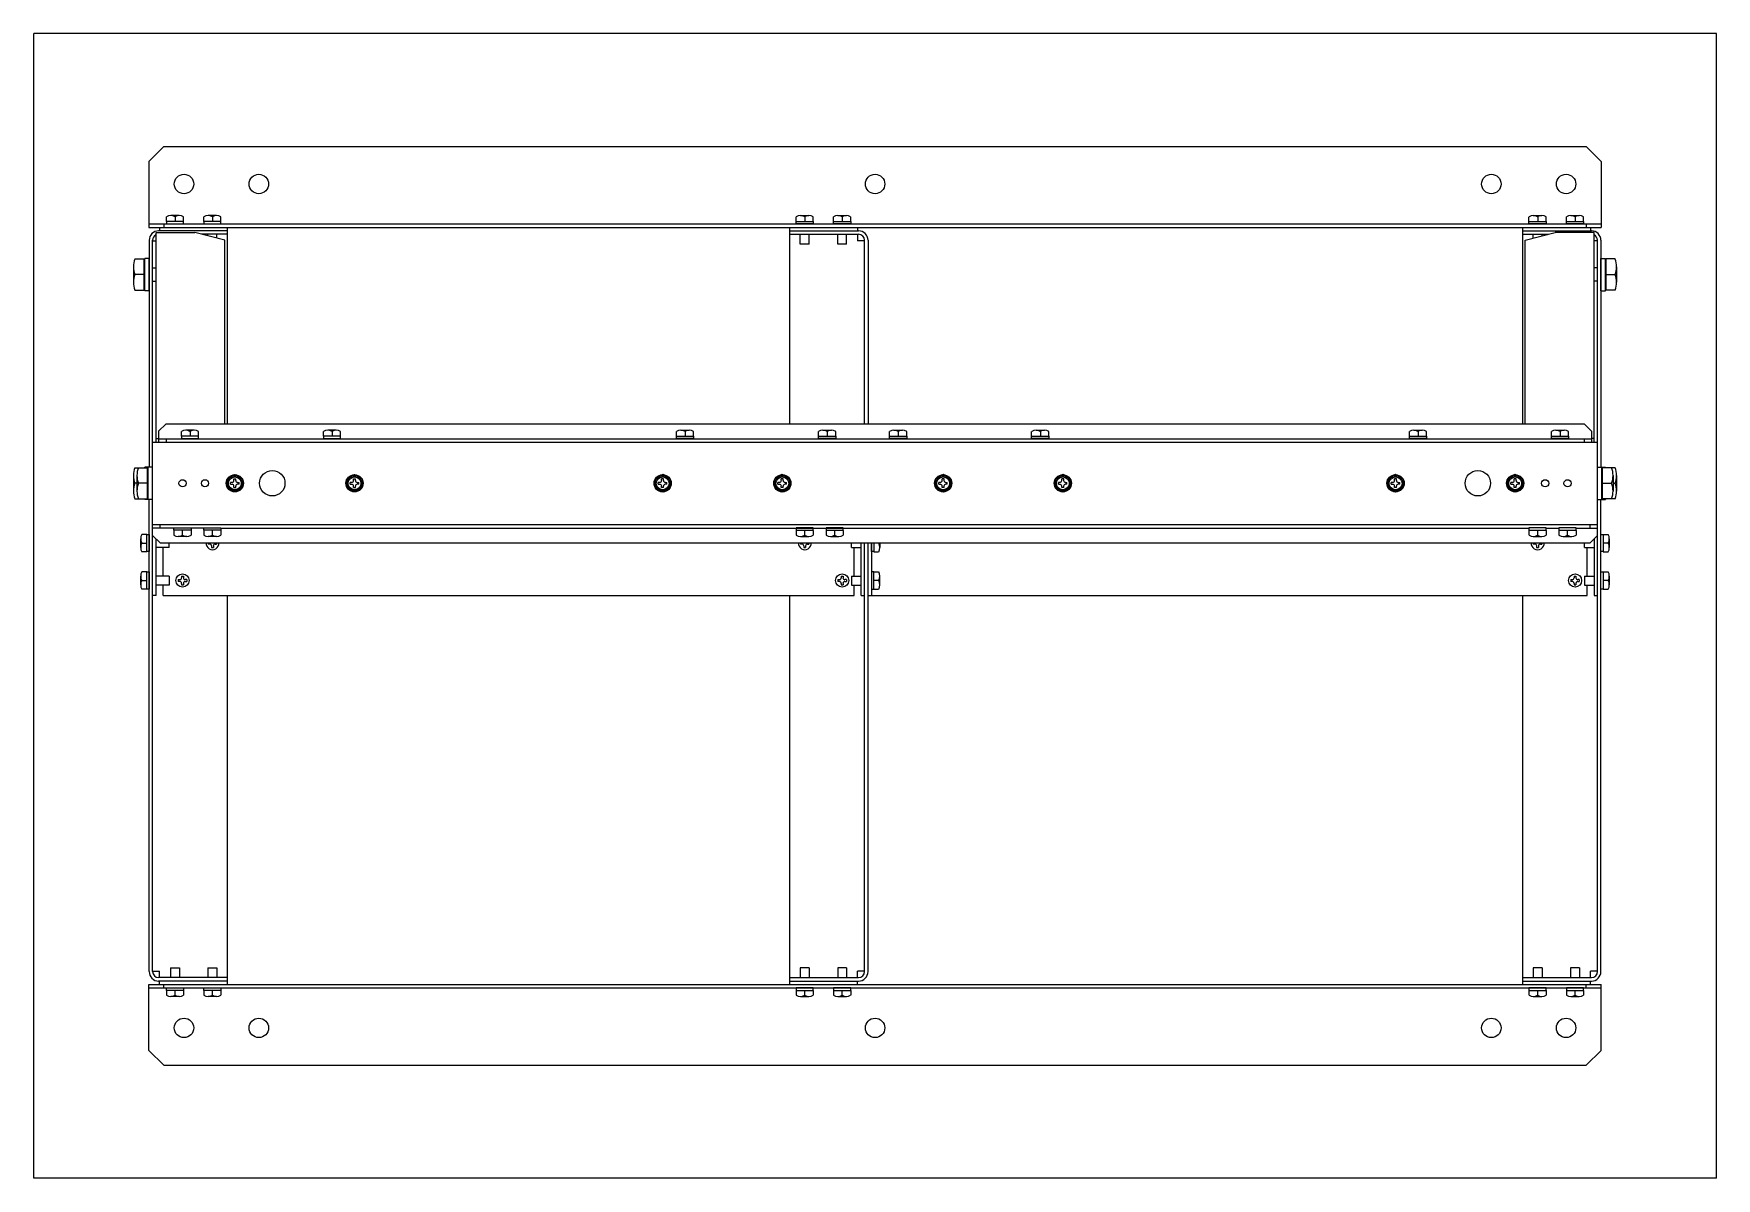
# Model space of a CAD drawing. Header units: millimetres. Extents: x 5204 to 163252, y 3613 to 115772.
# Drawn here: x 38596 to 39721, y 32402 to 33167 of the extents above; entities that cross this region are included whole.
import ezdxf

# ---------------------------------------------------------------- set-up
doc = ezdxf.new("R2010")
doc.units = ezdxf.units.MM
doc.header["$LTSCALE"] = 0.2
doc.layers.add('0-1', color=7, linetype='Continuous')

msp = doc.modelspace()

# ---------------------------------------------------------------- linework, layer by layer
at = {"layer": '0-1', "color": 7, "linetype": 'Continuous'}
for p, q in [((39721.1, 33167.4), (38596.1, 33167.4)), ((38596.1, 32402.4), (38596.1, 33167.4)), ((39721.1, 32402.4), (39721.1, 33167.4)), ((38673.1, 33081.9), (38683.1, 33091.9)), ((38683.1, 33091.9), (39634.1, 33091.9)), ((39644.1, 33081.9), (39634.1, 33091.9)), ((38673.1, 33081.9), (38673.1, 33037.9)), ((39644.1, 33081.9), (39644.1, 33037.9)), ((38684.8, 33041.8), (38684.8, 33045)), ((38696.3, 33041.8), (38684.8, 33041.8)), ((38684.8, 33041.8), (38684.8, 33040.2)), ((38693.4, 33045.8), (38687.7, 33045.8)), ((38690.6, 33045), (38690.6, 33041.8)), ((38696.3, 33041.8), (38696.3, 33045)), ((38696.3, 33040.2), (38696.3, 33041.8)), ((38709.8, 33041.8), (38709.8, 33045)), ((38721.3, 33041.8), (38709.8, 33041.8)), ((38709.8, 33041.8), (38709.8, 33040.2)), ((38718.4, 33045.8), (38712.7, 33045.8)), ((38715.6, 33045), (38715.6, 33041.8)), ((38721.3, 33041.8), (38721.3, 33045)), ((38721.3, 33040.2), (38721.3, 33041.8)), ((39105.8, 33041.8), (39105.8, 33045)), ((39105.8, 33041.8), (39117.3, 33041.8)), ((39105.8, 33040.2), (39105.8, 33041.8)), ((39108.7, 33045.8), (39114.4, 33045.8)), ((39111.6, 33045), (39111.6, 33041.8)), ((39117.3, 33041.8), (39117.3, 33045)), ((39117.3, 33041.8), (39117.3, 33040.2)), ((39130.8, 33041.8), (39130.8, 33045)), ((39130.8, 33041.8), (39142.3, 33041.8)), ((39130.8, 33040.2), (39130.8, 33041.8)), ((39133.7, 33045.8), (39139.4, 33045.8)), ((39136.6, 33045), (39136.6, 33041.8)), ((39142.3, 33041.8), (39142.3, 33045)), ((39142.3, 33041.8), (39142.3, 33040.2)), ((39595.8, 33041.8), (39595.8, 33045)), ((39595.8, 33041.8), (39607.3, 33041.8)), ((39595.8, 33040.2), (39595.8, 33041.8)), ((39598.7, 33045.8), (39604.4, 33045.8)), ((39601.6, 33045), (39601.6, 33041.8)), ((39607.3, 33041.8), (39607.3, 33045)), ((39607.3, 33041.8), (39607.3, 33040.2)), ((39620.8, 33041.8), (39620.8, 33045)), ((39620.8, 33041.8), (39632.3, 33041.8)), ((39620.8, 33040.2), (39620.8, 33041.8)), ((39623.7, 33045.8), (39629.4, 33045.8)), ((39626.6, 33045), (39626.6, 33041.8)), ((39632.3, 33041.8), (39632.3, 33045)), ((39632.3, 33041.8), (39632.3, 33040.2)), ((38673.1, 33040.2), (39644.1, 33040.2)), ((38673.1, 33037.9), (39644.1, 33037.9)), ((38677.9, 33034.5), (38703.9, 33034.5)), ((38677.9, 32894.4), (38677.9, 33034.5)), ((38725.6, 33035.6), (38679.6, 33035.6)), ((38680.3, 33037.9), (38680.3, 33035.6)), ((38683.1, 33040.2), (38683.1, 33037.9)), ((38684.8, 33040.2), (38696.3, 33040.2)), ((38723.9, 33029.3), (38703.9, 33034.5)), ((38725.6, 33033.3), (38708.4, 33033.3)), ((38709.8, 33040.2), (38721.3, 33040.2)), ((38712.6, 33032.2), (38712.6, 33033.3)), ((38718.6, 33030.6), (38718.6, 33033.3)), ((38725.6, 32906.7), (38725.6, 33037.9)), ((38725.6, 32946.9), (38725.6, 33037.9)), ((39101.6, 32906.7), (39101.6, 33037.9)), ((39101.6, 33035.6), (39147.6, 33035.6)), ((39101.6, 33033.3), (39147.6, 33033.3)), ((39117.3, 33040.2), (39105.8, 33040.2)), ((39108.6, 33026.8), (39108.6, 33033.3)), ((39114.6, 33026.8), (39114.6, 33033.3)), ((39142.3, 33040.2), (39130.8, 33040.2)), ((39133.6, 33026.8), (39133.6, 33033.3)), ((39139.6, 33026.8), (39139.6, 33033.3)), ((39146.9, 33037.9), (39146.9, 33035.6)), ((39146.9, 33033.3), (39146.9, 33028.9)), ((39591.6, 32906.7), (39591.6, 33037.9)), ((39591.6, 32946.9), (39591.6, 33037.9)), ((39591.6, 33035.6), (39637.6, 33035.6)), ((39591.6, 33033.3), (39608.7, 33033.3)), ((39593.3, 33029.3), (39613.3, 33034.5)), ((39607.3, 33040.2), (39595.8, 33040.2)), ((39598.6, 33030.6), (39598.6, 33033.3)), ((39604.6, 33032.2), (39604.6, 33033.3)), ((39639.3, 33034.5), (39613.3, 33034.5)), ((39632.3, 33040.2), (39620.8, 33040.2)), ((39634.1, 33040.2), (39634.1, 33037.9)), ((39636.9, 33037.9), (39636.9, 33035.6)), ((39639.3, 32894.4), (39639.3, 33034.5)), ((38673.3, 33029.3), (38673.3, 32877.6)), ((38675.6, 32839.3), (38675.6, 33029.3)), ((38675.6, 33028.9), (38677.9, 33028.9)), ((38675.6, 32986.4), (38675.6, 33026.4)), ((38723.9, 32906.7), (38723.9, 33029.3)), ((39114.6, 33026.8), (39108.6, 33026.8)), ((39139.6, 33026.8), (39133.6, 33026.8)), ((39151.6, 33028.9), (39146.9, 33028.9)), ((39151.6, 32906.7), (39151.6, 33029.3)), ((39153.9, 33029.3), (39153.9, 32906.7)), ((39593.3, 32906.7), (39593.3, 33029.3)), ((39641.6, 33028.9), (39639.3, 33028.9)), ((39641.6, 32839.3), (39641.6, 33029.3)), ((39643.9, 33029.3), (39643.9, 32877.6)), ((38662.8, 33011.6), (38662.8, 33001.2)), ((38663.7, 33016.8), (38669.9, 33016.8)), ((38669.9, 32996), (38669.9, 33016.8)), ((38669.9, 33014.7), (38670.3, 33014.7)), ((38673.3, 33017.1), (38670.3, 33017.1)), ((38670.3, 32995.6), (38670.3, 33017.1)), ((38670.3, 32998.1), (38670.3, 33014.7)), ((38673.3, 32995.6), (38673.3, 33017.1)), ((38673.3, 33000.4), (38673.3, 33012.4)), ((38675.6, 33010.9), (38677.9, 33010.9)), ((39641.6, 33010.9), (39639.3, 33010.9)), ((39643.9, 32995.6), (39643.9, 33017.1)), ((39643.9, 33017.1), (39646.9, 33017.1)), ((39643.9, 33000.4), (39643.9, 33012.4)), ((39646.9, 32995.6), (39646.9, 33017.1)), ((39647.3, 33014.7), (39646.9, 33014.7)), ((39646.9, 32998.1), (39646.9, 33014.7)), ((39647.3, 32996), (39647.3, 33016.8)), ((39653.4, 33016.8), (39647.3, 33016.8)), ((39654.4, 33011.6), (39654.4, 33001.2)), ((38669.9, 33006.4), (38663.7, 33006.4)), ((38669.9, 32998.1), (38670.3, 32998.1)), ((38675.6, 33001.9), (38677.9, 33001.9)), ((39641.6, 33001.9), (39639.3, 33001.9)), ((39647.3, 32998.1), (39646.9, 32998.1)), ((39647.3, 33006.4), (39653.4, 33006.4)), ((38663.7, 32996), (38669.9, 32996)), ((38673.3, 32995.6), (38670.3, 32995.6)), ((39643.9, 32995.6), (39646.9, 32995.6)), ((39653.4, 32996), (39647.3, 32996)), ((38684.6, 32906.7), (38679.6, 32901.7)), ((38684.6, 32906.7), (39632.6, 32906.7)), ((39632.6, 32906.7), (39637.6, 32901.7)), ((38677.9, 32896.8), (38679.6, 32896.8)), ((38679.6, 32901.7), (38679.6, 32894.4)), ((38679.6, 32896.7), (39637.6, 32896.7)), ((38684.6, 32896.7), (38684.6, 32894.4)), ((38694.8, 32898.3), (38694.8, 32901.6)), ((38706.3, 32898.4), (38694.8, 32898.4)), ((38694.8, 32898.4), (38694.8, 32896.8)), ((38694.8, 32896.8), (38706.3, 32896.8)), ((38703.4, 32902.3), (38697.7, 32902.3)), ((38700.6, 32901.6), (38700.6, 32898.3)), ((38706.3, 32898.3), (38706.3, 32901.6)), ((38706.3, 32896.8), (38706.3, 32898.4)), ((38789.8, 32898.3), (38789.8, 32901.6)), ((38801.3, 32898.4), (38789.8, 32898.4)), ((38789.8, 32898.4), (38789.8, 32896.8)), ((38789.8, 32896.8), (38801.3, 32896.8)), ((38798.4, 32902.3), (38792.7, 32902.3)), ((38795.6, 32901.6), (38795.6, 32898.3)), ((38801.3, 32898.3), (38801.3, 32901.6)), ((38801.3, 32896.8), (38801.3, 32898.4)), ((39025.8, 32898.3), (39025.8, 32901.6)), ((39025.8, 32898.4), (39037.3, 32898.4)), ((39025.8, 32896.8), (39025.8, 32898.4)), ((39037.3, 32896.8), (39025.8, 32896.8)), ((39028.7, 32902.3), (39034.4, 32902.3)), ((39031.6, 32901.6), (39031.6, 32898.3)), ((39037.3, 32898.3), (39037.3, 32901.6)), ((39037.3, 32898.4), (39037.3, 32896.8)), ((39120.8, 32898.3), (39120.8, 32901.6)), ((39120.8, 32898.4), (39132.3, 32898.4)), ((39120.8, 32896.8), (39120.8, 32898.4)), ((39132.3, 32896.8), (39120.8, 32896.8)), ((39123.7, 32902.3), (39129.4, 32902.3)), ((39126.6, 32901.6), (39126.6, 32898.3)), ((39132.3, 32898.3), (39132.3, 32901.6)), ((39132.3, 32898.4), (39132.3, 32896.8)), ((39168.3, 32898.3), (39168.3, 32901.6)), ((39168.3, 32898.4), (39179.8, 32898.4)), ((39168.3, 32896.8), (39168.3, 32898.4)), ((39179.8, 32896.8), (39168.3, 32896.8)), ((39171.2, 32902.3), (39176.9, 32902.3)), ((39174.1, 32901.6), (39174.1, 32898.3)), ((39179.8, 32898.3), (39179.8, 32901.6)), ((39179.8, 32898.4), (39179.8, 32896.8)), ((39263.3, 32898.3), (39263.3, 32901.6)), ((39263.3, 32898.4), (39274.8, 32898.4)), ((39263.3, 32896.8), (39263.3, 32898.4)), ((39274.8, 32896.8), (39263.3, 32896.8)), ((39266.2, 32902.3), (39271.9, 32902.3)), ((39269.1, 32901.6), (39269.1, 32898.3)), ((39274.8, 32898.3), (39274.8, 32901.6)), ((39274.8, 32898.4), (39274.8, 32896.8)), ((39515.8, 32898.3), (39515.8, 32901.6)), ((39515.8, 32898.4), (39527.3, 32898.4)), ((39515.8, 32896.8), (39515.8, 32898.4)), ((39527.3, 32896.8), (39515.8, 32896.8)), ((39518.7, 32902.3), (39524.4, 32902.3)), ((39521.6, 32901.6), (39521.6, 32898.3)), ((39527.3, 32898.3), (39527.3, 32901.6)), ((39527.3, 32898.4), (39527.3, 32896.8)), ((39610.8, 32898.3), (39610.8, 32901.6)), ((39610.8, 32898.4), (39622.3, 32898.4)), ((39610.8, 32896.8), (39610.8, 32898.4)), ((39622.3, 32896.8), (39610.8, 32896.8)), ((39613.7, 32902.3), (39619.4, 32902.3)), ((39616.6, 32901.6), (39616.6, 32898.3)), ((39622.3, 32898.3), (39622.3, 32901.6)), ((39622.3, 32898.4), (39622.3, 32896.8)), ((39632.6, 32896.7), (39632.6, 32894.4)), ((39637.6, 32901.7), (39637.6, 32894.4)), ((39639.3, 32896.8), (39637.6, 32896.8)), ((38675.6, 32894.4), (39641.6, 32894.4)), ((38663.7, 32877.3), (38672.2, 32877.3)), ((38670.3, 32877.3), (38670.3, 32877.6)), ((38673.3, 32877.6), (38670.3, 32877.6)), ((38672.2, 32856.5), (38672.2, 32877.3)), ((38672.2, 32875.2), (38672.6, 32875.2)), ((38672.6, 32856.1), (38672.6, 32877.6)), ((38675.6, 32877.6), (38672.6, 32877.6)), ((38675.6, 32856.1), (38675.6, 32877.6)), ((38675.6, 32860.9), (38675.6, 32872.9)), ((38725.6, 32869.8), (38730.6, 32872.7)), ((38730.6, 32872.7), (38735.6, 32869.8)), ((38805.6, 32869.8), (38810.6, 32872.7)), ((38810.6, 32872.7), (38815.6, 32869.8)), ((39016.6, 32872.7), (39011.6, 32869.8)), ((39021.6, 32869.8), (39016.6, 32872.7)), ((39096.6, 32872.7), (39091.6, 32869.8)), ((39101.6, 32869.8), (39096.6, 32872.7)), ((39204.1, 32872.7), (39199.1, 32869.8)), ((39209.1, 32869.8), (39204.1, 32872.7)), ((39284.1, 32872.7), (39279.1, 32869.8)), ((39289.1, 32869.8), (39284.1, 32872.7)), ((39506.6, 32872.7), (39501.6, 32869.8)), ((39511.6, 32869.8), (39506.6, 32872.7)), ((39586.6, 32872.7), (39581.6, 32869.8)), ((39591.6, 32869.8), (39586.6, 32872.7)), ((39641.6, 32856.1), (39641.6, 32877.6)), ((39641.6, 32877.6), (39644.6, 32877.6)), ((39641.6, 32860.9), (39641.6, 32872.9)), ((39643.9, 32877.6), (39646.9, 32877.6)), ((39644.6, 32856.1), (39644.6, 32877.6)), ((39645, 32875.2), (39644.6, 32875.2)), ((39645, 32856.5), (39645, 32877.3)), ((39653.4, 32877.3), (39645, 32877.3)), ((39646.9, 32877.3), (39646.9, 32877.6)), ((38662.8, 32872.1), (38662.8, 32861.7)), ((38665.1, 32866.9), (38663.7, 32866.9)), ((38665.1, 32872.1), (38665.1, 32861.7)), ((38672.2, 32866.9), (38666, 32866.9)), ((38725.6, 32864), (38725.6, 32869.8)), ((38730.6, 32861.2), (38725.6, 32864)), ((38727.7, 32866.3), (38727.7, 32867.5)), ((38728.7, 32867.5), (38727.7, 32867.5)), ((38727.7, 32866.3), (38728.7, 32866.3)), ((38729.9, 32868.8), (38729.9, 32869.8)), ((38729.9, 32869.8), (38731.2, 32869.8)), ((38729.9, 32864), (38729.9, 32865)), ((38729.9, 32864), (38731.2, 32864)), ((38735.6, 32864), (38730.6, 32861.2)), ((38731.2, 32868.8), (38731.2, 32869.8)), ((38731.2, 32864), (38731.2, 32865)), ((38732.4, 32867.5), (38733.4, 32867.5)), ((38733.4, 32866.3), (38732.4, 32866.3)), ((38733.4, 32866.3), (38733.4, 32867.5)), ((38735.6, 32869.8), (38735.6, 32864)), ((38805.6, 32864), (38805.6, 32869.8)), ((38810.6, 32861.2), (38805.6, 32864)), ((38807.7, 32866.3), (38807.7, 32867.5)), ((38808.7, 32867.5), (38807.7, 32867.5)), ((38807.7, 32866.3), (38808.7, 32866.3)), ((38809.9, 32868.8), (38809.9, 32869.8)), ((38809.9, 32869.8), (38811.2, 32869.8)), ((38809.9, 32864), (38809.9, 32865)), ((38809.9, 32864), (38811.2, 32864)), ((38815.6, 32864), (38810.6, 32861.2)), ((38811.2, 32868.8), (38811.2, 32869.8)), ((38811.2, 32864), (38811.2, 32865)), ((38812.4, 32867.5), (38813.4, 32867.5)), ((38813.4, 32866.3), (38812.4, 32866.3)), ((38813.4, 32866.3), (38813.4, 32867.5)), ((38815.6, 32869.8), (38815.6, 32864)), ((39011.6, 32869.8), (39011.6, 32864)), ((39011.6, 32864), (39016.6, 32861.2)), ((39013.7, 32866.3), (39013.7, 32867.5)), ((39014.7, 32867.5), (39013.7, 32867.5)), ((39013.7, 32866.3), (39014.7, 32866.3)), ((39017.2, 32869.8), (39015.9, 32869.8)), ((39015.9, 32868.8), (39015.9, 32869.8)), ((39015.9, 32864), (39015.9, 32865)), ((39017.2, 32864), (39015.9, 32864)), ((39016.6, 32861.2), (39021.6, 32864)), ((39017.2, 32868.8), (39017.2, 32869.8)), ((39017.2, 32864), (39017.2, 32865)), ((39018.4, 32867.5), (39019.4, 32867.5)), ((39019.4, 32866.3), (39018.4, 32866.3)), ((39019.4, 32866.3), (39019.4, 32867.5)), ((39021.6, 32864), (39021.6, 32869.8)), ((39091.6, 32869.8), (39091.6, 32864)), ((39091.6, 32864), (39096.6, 32861.2)), ((39093.7, 32866.3), (39093.7, 32867.5)), ((39094.7, 32867.5), (39093.7, 32867.5)), ((39093.7, 32866.3), (39094.7, 32866.3)), ((39097.2, 32869.8), (39095.9, 32869.8)), ((39095.9, 32868.8), (39095.9, 32869.8)), ((39095.9, 32864), (39095.9, 32865)), ((39097.2, 32864), (39095.9, 32864)), ((39096.6, 32861.2), (39101.6, 32864)), ((39097.2, 32868.8), (39097.2, 32869.8)), ((39097.2, 32864), (39097.2, 32865)), ((39098.4, 32867.5), (39099.4, 32867.5)), ((39099.4, 32866.3), (39098.4, 32866.3)), ((39099.4, 32866.3), (39099.4, 32867.5)), ((39101.6, 32864), (39101.6, 32869.8)), ((39199.1, 32869.8), (39199.1, 32864)), ((39199.1, 32864), (39204.1, 32861.2)), ((39201.2, 32866.3), (39201.2, 32867.5)), ((39202.2, 32867.5), (39201.2, 32867.5)), ((39201.2, 32866.3), (39202.2, 32866.3)), ((39204.7, 32869.8), (39203.4, 32869.8)), ((39203.4, 32868.8), (39203.4, 32869.8)), ((39203.4, 32864), (39203.4, 32865)), ((39204.7, 32864), (39203.4, 32864)), ((39204.1, 32861.2), (39209.1, 32864)), ((39204.7, 32868.8), (39204.7, 32869.8)), ((39204.7, 32864), (39204.7, 32865)), ((39205.9, 32867.5), (39206.9, 32867.5)), ((39206.9, 32866.3), (39205.9, 32866.3)), ((39206.9, 32866.3), (39206.9, 32867.5)), ((39209.1, 32864), (39209.1, 32869.8)), ((39279.1, 32869.8), (39279.1, 32864)), ((39279.1, 32864), (39284.1, 32861.2)), ((39282.2, 32867.5), (39281.2, 32867.5)), ((39281.2, 32866.3), (39281.2, 32867.5)), ((39281.2, 32866.3), (39282.2, 32866.3)), ((39283.4, 32868.8), (39283.4, 32869.8)), ((39284.7, 32869.8), (39283.4, 32869.8)), ((39283.4, 32864), (39283.4, 32865)), ((39284.7, 32864), (39283.4, 32864)), ((39284.1, 32861.2), (39289.1, 32864)), ((39284.7, 32868.8), (39284.7, 32869.8)), ((39284.7, 32864), (39284.7, 32865)), ((39285.9, 32867.5), (39286.9, 32867.5)), ((39286.9, 32866.3), (39285.9, 32866.3)), ((39286.9, 32866.3), (39286.9, 32867.5)), ((39289.1, 32864), (39289.1, 32869.8)), ((39501.6, 32869.8), (39501.6, 32864)), ((39501.6, 32864), (39506.6, 32861.2)), ((39503.7, 32866.3), (39503.7, 32867.5)), ((39504.7, 32867.5), (39503.7, 32867.5)), ((39503.7, 32866.3), (39504.7, 32866.3)), ((39507.2, 32869.8), (39505.9, 32869.8)), ((39505.9, 32868.8), (39505.9, 32869.8)), ((39505.9, 32864), (39505.9, 32865)), ((39507.2, 32864), (39505.9, 32864)), ((39506.6, 32861.2), (39511.6, 32864)), ((39507.2, 32868.8), (39507.2, 32869.8)), ((39507.2, 32864), (39507.2, 32865)), ((39508.4, 32867.5), (39509.4, 32867.5)), ((39509.4, 32866.3), (39508.4, 32866.3)), ((39509.4, 32866.3), (39509.4, 32867.5)), ((39511.6, 32864), (39511.6, 32869.8)), ((39581.6, 32869.8), (39581.6, 32864)), ((39581.6, 32864), (39586.6, 32861.2)), ((39583.7, 32866.3), (39583.7, 32867.5)), ((39584.7, 32867.5), (39583.7, 32867.5)), ((39583.7, 32866.3), (39584.7, 32866.3)), ((39587.2, 32869.8), (39585.9, 32869.8)), ((39585.9, 32868.8), (39585.9, 32869.8)), ((39585.9, 32864), (39585.9, 32865)), ((39587.2, 32864), (39585.9, 32864)), ((39586.6, 32861.2), (39591.6, 32864)), ((39587.2, 32868.8), (39587.2, 32869.8)), ((39587.2, 32864), (39587.2, 32865)), ((39588.4, 32867.5), (39589.4, 32867.5)), ((39589.4, 32866.3), (39588.4, 32866.3)), ((39589.4, 32866.3), (39589.4, 32867.5)), ((39591.6, 32864), (39591.6, 32869.8)), ((39645, 32866.9), (39651.1, 32866.9)), ((39652.1, 32872.1), (39652.1, 32861.7)), ((39652.1, 32866.9), (39653.4, 32866.9)), ((39654.4, 32872.1), (39654.4, 32861.7)), ((38663.7, 32856.5), (38672.2, 32856.5)), ((38670.3, 32856.5), (38670.3, 32856.1)), ((38673.3, 32856.1), (38670.3, 32856.1)), ((38672.2, 32858.6), (38672.6, 32858.6)), ((38675.6, 32856.1), (38672.6, 32856.1)), ((38673.3, 32540.5), (38673.3, 32856.1)), ((38675.6, 32540.5), (38675.6, 32856.5)), ((39641.6, 32540.5), (39641.6, 32856.5)), ((39641.6, 32856.1), (39644.6, 32856.1)), ((39643.9, 32856.1), (39646.9, 32856.1)), ((39643.9, 32540.5), (39643.9, 32856.1)), ((39645, 32858.6), (39644.6, 32858.6)), ((39653.4, 32856.5), (39645, 32856.5)), ((39646.9, 32856.5), (39646.9, 32856.1)), ((38675.6, 32839.8), (38675.6, 32843.8)), ((38675.6, 32839.3), (39641.6, 32839.3)), ((38679.6, 32839.3), (39637.6, 32839.3)), ((38680.6, 32837), (38680.6, 32839.3)), ((39636.6, 32837), (39636.6, 32839.3)), ((39641.6, 32839.8), (39641.6, 32843.8)), ((38667.7, 32824), (38667.7, 32829.8)), ((38671.7, 32832.6), (38668.4, 32832.6)), ((38671.7, 32821.2), (38671.7, 32832.7)), ((38671.7, 32832.7), (38673.3, 32832.7)), ((38673.3, 32832.7), (38673.3, 32821.2)), ((38689.8, 32837), (38675.6, 32837)), ((38680.6, 32827), (38675.6, 32832)), ((38677.9, 32791.9), (38677.9, 32829.7)), ((38689.8, 32837.1), (38701.3, 32837.1)), ((38689.8, 32835.5), (38689.8, 32837.1)), ((38701.3, 32835.5), (38689.8, 32835.5)), ((38689.8, 32835.4), (38689.8, 32832.2)), ((38698.4, 32831.4), (38692.7, 32831.4)), ((38695.6, 32832.2), (38695.6, 32835.4)), ((38701.3, 32837.1), (38701.3, 32835.5)), ((38709.8, 32837), (38701.3, 32837)), ((38701.3, 32835.4), (38701.3, 32832.2)), ((38709.8, 32837.1), (38721.3, 32837.1)), ((38709.8, 32835.5), (38709.8, 32837.1)), ((38721.3, 32835.5), (38709.8, 32835.5)), ((38709.8, 32835.4), (38709.8, 32832.2)), ((38718.4, 32831.4), (38712.7, 32831.4)), ((38715.6, 32832.2), (38715.6, 32835.4)), ((38721.3, 32837.1), (38721.3, 32835.5)), ((38721.3, 32837), (39595.8, 32837)), ((38721.3, 32835.4), (38721.3, 32832.2)), ((39105.8, 32837.1), (39105.8, 32835.5)), ((39117.3, 32837.1), (39105.8, 32837.1)), ((39105.8, 32835.5), (39117.3, 32835.5)), ((39105.8, 32835.4), (39105.8, 32832.2)), ((39108.7, 32831.4), (39114.4, 32831.4)), ((39111.6, 32832.2), (39111.6, 32835.4)), ((39117.3, 32835.5), (39117.3, 32837.1)), ((39117.3, 32837), (39125.8, 32837)), ((39117.3, 32835.4), (39117.3, 32832.2)), ((39125.8, 32837.1), (39125.8, 32835.5)), ((39137.3, 32837.1), (39125.8, 32837.1)), ((39125.8, 32835.5), (39137.3, 32835.5)), ((39125.8, 32835.4), (39125.8, 32832.2)), ((39128.7, 32831.4), (39134.4, 32831.4)), ((39131.6, 32832.2), (39131.6, 32835.4)), ((39137.3, 32835.5), (39137.3, 32837.1)), ((39137.3, 32835.4), (39137.3, 32832.2)), ((39595.8, 32837.1), (39595.8, 32835.5)), ((39607.3, 32837.1), (39595.8, 32837.1)), ((39595.8, 32835.5), (39607.3, 32835.5)), ((39595.8, 32835.4), (39595.8, 32832.2)), ((39598.7, 32831.4), (39604.4, 32831.4)), ((39601.6, 32832.2), (39601.6, 32835.4)), ((39607.3, 32835.5), (39607.3, 32837.1)), ((39607.3, 32837), (39615.8, 32837)), ((39607.3, 32835.4), (39607.3, 32832.2)), ((39615.8, 32837.1), (39615.8, 32835.5)), ((39627.3, 32837.1), (39615.8, 32837.1)), ((39615.8, 32835.5), (39627.3, 32835.5)), ((39615.8, 32835.4), (39615.8, 32832.2)), ((39618.7, 32831.4), (39624.4, 32831.4)), ((39621.6, 32832.2), (39621.6, 32835.4)), ((39627.3, 32835.5), (39627.3, 32837.1)), ((39627.3, 32837), (39641.6, 32837)), ((39627.3, 32835.4), (39627.3, 32832.2)), ((39636.6, 32827), (39641.6, 32832)), ((39639.3, 32829.7), (39639.3, 32791.9)), ((39643.9, 32832.7), (39645.5, 32832.7)), ((39643.9, 32821.2), (39643.9, 32832.7)), ((39645.5, 32832.7), (39645.5, 32821.2)), ((39645.5, 32832.6), (39648.7, 32832.6)), ((39649.5, 32829.8), (39649.5, 32824)), ((38668.4, 32826.9), (38671.7, 32826.9)), ((38671.7, 32821.1), (38668.4, 32821.1)), ((38673.3, 32821.2), (38671.7, 32821.2)), ((38686.7, 32823.9), (38677.9, 32823.9)), ((38682.4, 32823.9), (38677.9, 32823.9)), ((38680.6, 32827), (39636.6, 32827)), ((38682.6, 32804.9), (38682.6, 32823.9)), ((38686.7, 32823.9), (38686.7, 32827)), ((38712.7, 32827), (38712.7, 32826.3)), ((38713.7, 32826.3), (38712.7, 32826.3)), ((38714.9, 32825), (38714.9, 32824)), ((38714.9, 32824), (38716.2, 32824)), ((38716.2, 32825), (38716.2, 32824)), ((38717.4, 32826.3), (38718.4, 32826.3)), ((38718.4, 32827), (38718.4, 32826.3)), ((39108.7, 32827), (39108.7, 32826.3)), ((39109.7, 32826.3), (39108.7, 32826.3)), ((39110.9, 32825), (39110.9, 32824)), ((39110.9, 32824), (39112.2, 32824)), ((39112.2, 32825), (39112.2, 32824)), ((39113.4, 32826.3), (39114.4, 32826.3)), ((39114.4, 32827), (39114.4, 32826.3)), ((39142.8, 32823.9), (39142.8, 32827)), ((39142.8, 32823.9), (39149.3, 32823.9)), ((39144.6, 32804.9), (39144.6, 32823.9)), ((39147.1, 32823.9), (39149.3, 32823.9)), ((39149.3, 32791.9), (39149.3, 32827)), ((39151.6, 32540.5), (39151.6, 32827)), ((39153.9, 32540.5), (39153.9, 32827)), ((39156.2, 32821.2), (39156.2, 32827.1)), ((39156.2, 32827), (39156.2, 32791.9)), ((39157.8, 32821.2), (39156.2, 32821.2)), ((39157.8, 32827.1), (39157.8, 32821.2)), ((39161, 32826.9), (39157.8, 32826.9)), ((39157.8, 32821.1), (39161, 32821.1)), ((39161.8, 32827), (39161.8, 32824)), ((39598.7, 32827), (39598.7, 32826.3)), ((39599.7, 32826.3), (39598.7, 32826.3)), ((39600.9, 32825), (39600.9, 32824)), ((39600.9, 32824), (39602.2, 32824)), ((39602.2, 32825), (39602.2, 32824)), ((39603.4, 32826.3), (39604.4, 32826.3)), ((39604.4, 32827), (39604.4, 32826.3)), ((39632.8, 32823.9), (39632.8, 32827)), ((39632.8, 32823.9), (39639.3, 32823.9)), ((39634.6, 32804.9), (39634.6, 32823.9)), ((39645.5, 32821.2), (39643.9, 32821.2)), ((39648.7, 32826.9), (39645.5, 32826.9)), ((39645.5, 32821.1), (39648.7, 32821.1)), ((38671.7, 32807.6), (38668.4, 32807.6)), ((38671.7, 32796.2), (38671.7, 32807.7)), ((38671.7, 32807.7), (38673.3, 32807.7)), ((38673.3, 32807.7), (38673.3, 32796.2)), ((39156.2, 32807.7), (39156.2, 32796.2)), ((39157.8, 32807.7), (39156.2, 32807.7)), ((39157.8, 32796.2), (39157.8, 32807.7)), ((39157.8, 32807.6), (39161, 32807.6)), ((39643.9, 32807.7), (39645.5, 32807.7)), ((39643.9, 32796.2), (39643.9, 32807.7)), ((39645.5, 32807.7), (39645.5, 32796.2)), ((39645.5, 32807.6), (39648.7, 32807.6)), ((38667.7, 32799), (38667.7, 32804.8)), ((38668.4, 32801.9), (38671.7, 32801.9)), ((38671.7, 32796.1), (38668.4, 32796.1)), ((38673.3, 32796.2), (38671.7, 32796.2)), ((38686.7, 32804.9), (38677.9, 32804.9)), ((38686.7, 32798.9), (38677.9, 32798.9)), ((38682.6, 32791.9), (38682.6, 32798.9)), ((38686.7, 32804.9), (38686.7, 32798.9)), ((38692.7, 32802.5), (38693.7, 32802.5)), ((38692.7, 32802.5), (38692.7, 32801.3)), ((38693.7, 32801.3), (38692.7, 32801.3)), ((38694.9, 32804.8), (38694.9, 32803.8)), ((38694.9, 32804.8), (38696.2, 32804.8)), ((38694.9, 32800), (38694.9, 32799)), ((38694.9, 32799), (38696.2, 32799)), ((38696.2, 32804.8), (38696.2, 32803.8)), ((38696.2, 32800), (38696.2, 32799)), ((38698.4, 32802.5), (38697.4, 32802.5)), ((38697.4, 32801.3), (38698.4, 32801.3)), ((38698.4, 32802.5), (38698.4, 32801.3)), ((39133.7, 32802.5), (39133.7, 32801.3)), ((39133.7, 32802.5), (39134.7, 32802.5)), ((39134.7, 32801.3), (39133.7, 32801.3)), ((39135.9, 32804.8), (39137.2, 32804.8)), ((39135.9, 32804.8), (39135.9, 32803.8)), ((39135.9, 32800), (39135.9, 32799)), ((39135.9, 32799), (39137.2, 32799)), ((39137.2, 32804.8), (39137.2, 32803.8)), ((39137.2, 32800), (39137.2, 32799)), ((39139.4, 32802.5), (39138.4, 32802.5)), ((39138.4, 32801.3), (39139.4, 32801.3)), ((39139.4, 32802.5), (39139.4, 32801.3)), ((39142.8, 32804.9), (39149.3, 32804.9)), ((39142.8, 32804.9), (39142.8, 32798.9)), ((39142.8, 32798.9), (39149.3, 32798.9)), ((39144.6, 32791.9), (39144.6, 32798.9)), ((39156.2, 32796.2), (39157.8, 32796.2)), ((39161, 32801.9), (39157.8, 32801.9)), ((39157.8, 32796.1), (39161, 32796.1)), ((39161.8, 32799), (39161.8, 32804.8)), ((39623.7, 32802.5), (39624.7, 32802.5)), ((39623.7, 32802.5), (39623.7, 32801.3)), ((39624.7, 32801.3), (39623.7, 32801.3)), ((39625.9, 32804.8), (39625.9, 32803.8)), ((39625.9, 32804.8), (39627.2, 32804.8)), ((39625.9, 32800), (39625.9, 32799)), ((39625.9, 32799), (39627.2, 32799)), ((39627.2, 32804.8), (39627.2, 32803.8)), ((39627.2, 32800), (39627.2, 32799)), ((39629.4, 32802.5), (39628.4, 32802.5)), ((39628.4, 32801.3), (39629.4, 32801.3)), ((39629.4, 32802.5), (39629.4, 32801.3)), ((39632.8, 32804.9), (39639.3, 32804.9)), ((39632.8, 32804.9), (39632.8, 32798.9)), ((39632.8, 32798.9), (39639.3, 32798.9)), ((39634.6, 32791.9), (39634.6, 32798.9)), ((39645.5, 32796.2), (39643.9, 32796.2)), ((39648.7, 32801.9), (39645.5, 32801.9)), ((39645.5, 32796.1), (39648.7, 32796.1)), ((39649.5, 32804.8), (39649.5, 32799)), ((38677.9, 32791.9), (38675.6, 32791.9)), ((38682.6, 32791.9), (39144.6, 32791.9)), ((38725.6, 32531.9), (38725.6, 32791.9)), ((39101.6, 32531.9), (39101.6, 32791.9)), ((39149.3, 32791.9), (39151.6, 32791.9)), ((39153.9, 32791.9), (39634.6, 32791.9)), ((39591.6, 32531.9), (39591.6, 32791.9)), ((39639.3, 32791.9), (39641.6, 32791.9)), ((38675.6, 32540.9), (38680.3, 32540.9)), ((38725.6, 32536.5), (38679.6, 32536.5)), ((38680.3, 32536.5), (38680.3, 32540.9)), ((38687.6, 32543), (38687.6, 32536.5)), ((38687.6, 32543), (38693.6, 32543)), ((38693.6, 32543), (38693.6, 32536.5)), ((38712.6, 32543), (38718.6, 32543)), ((38712.6, 32543), (38712.6, 32536.5)), ((38718.6, 32543), (38718.6, 32536.5)), ((39101.6, 32536.5), (39147.6, 32536.5)), ((39114.6, 32543), (39108.6, 32543)), ((39108.6, 32543), (39108.6, 32536.5)), ((39114.6, 32543), (39114.6, 32536.5)), ((39133.6, 32543), (39133.6, 32536.5)), ((39139.6, 32543), (39133.6, 32543)), ((39139.6, 32543), (39139.6, 32536.5)), ((39146.9, 32536.5), (39146.9, 32540.9)), ((39151.6, 32540.9), (39146.9, 32540.9)), ((39591.6, 32536.5), (39637.6, 32536.5)), ((39604.6, 32543), (39598.6, 32543)), ((39598.6, 32543), (39598.6, 32536.5)), ((39604.6, 32543), (39604.6, 32536.5)), ((39629.6, 32543), (39623.6, 32543)), ((39623.6, 32543), (39623.6, 32536.5)), ((39629.6, 32543), (39629.6, 32536.5)), ((39641.6, 32540.9), (39636.9, 32540.9)), ((39636.9, 32536.5), (39636.9, 32540.9)), ((38673.1, 32487.9), (38673.1, 32531.9)), ((38673.1, 32531.9), (39644.1, 32531.9)), ((38673.1, 32529.6), (39644.1, 32529.6)), ((38725.6, 32534.2), (38679.6, 32534.2)), ((38680.3, 32531.9), (38680.3, 32534.2)), ((38683.1, 32529.6), (38683.1, 32531.9)), ((38684.8, 32529.6), (38696.3, 32529.6)), ((38684.8, 32528), (38684.8, 32529.6)), ((38684.8, 32528), (38684.8, 32524.7)), ((38696.3, 32528), (38684.8, 32528)), ((38693.4, 32524), (38687.7, 32524)), ((38690.6, 32524.7), (38690.6, 32528)), ((38696.3, 32529.6), (38696.3, 32528)), ((38696.3, 32528), (38696.3, 32524.7)), ((38709.8, 32529.6), (38721.3, 32529.6)), ((38709.8, 32528), (38709.8, 32529.6)), ((38721.3, 32528), (38709.8, 32528)), ((38709.8, 32528), (38709.8, 32524.7)), ((38718.4, 32524), (38712.7, 32524)), ((38715.6, 32524.7), (38715.6, 32528)), ((38721.3, 32529.6), (38721.3, 32528)), ((38721.3, 32528), (38721.3, 32524.7)), ((39101.6, 32534.2), (39147.6, 32534.2)), ((39105.8, 32529.6), (39105.8, 32528)), ((39117.3, 32529.6), (39105.8, 32529.6)), ((39105.8, 32528), (39117.3, 32528)), ((39105.8, 32528), (39105.8, 32524.7)), ((39108.7, 32524), (39114.4, 32524)), ((39111.6, 32524.7), (39111.6, 32528)), ((39117.3, 32528), (39117.3, 32529.6)), ((39117.3, 32528), (39117.3, 32524.7)), ((39130.8, 32529.6), (39130.8, 32528)), ((39142.3, 32529.6), (39130.8, 32529.6)), ((39130.8, 32528), (39130.8, 32524.7)), ((39130.8, 32528), (39142.3, 32528)), ((39133.7, 32524), (39139.4, 32524)), ((39136.6, 32524.7), (39136.6, 32528)), ((39142.3, 32528), (39142.3, 32529.6)), ((39142.3, 32528), (39142.3, 32524.7)), ((39146.9, 32531.9), (39146.9, 32534.2)), ((39591.6, 32534.2), (39637.6, 32534.2)), ((39595.8, 32529.6), (39595.8, 32528)), ((39607.3, 32529.6), (39595.8, 32529.6)), ((39595.8, 32528), (39595.8, 32524.7)), ((39595.8, 32528), (39607.3, 32528)), ((39598.7, 32524), (39604.4, 32524)), ((39601.6, 32524.7), (39601.6, 32528)), ((39607.3, 32528), (39607.3, 32529.6)), ((39607.3, 32528), (39607.3, 32524.7)), ((39620.8, 32529.6), (39620.8, 32528)), ((39632.3, 32529.6), (39620.8, 32529.6)), ((39620.8, 32528), (39632.3, 32528)), ((39620.8, 32528), (39620.8, 32524.7)), ((39623.7, 32524), (39629.4, 32524)), ((39626.6, 32524.7), (39626.6, 32528)), ((39632.3, 32528), (39632.3, 32529.6)), ((39632.3, 32528), (39632.3, 32524.7)), ((39634.1, 32529.6), (39634.1, 32531.9)), ((39636.9, 32531.9), (39636.9, 32534.2)), ((39644.1, 32487.9), (39644.1, 32531.9)), ((38673.1, 32487.9), (38683.1, 32477.9)), ((39644.1, 32487.9), (39634.1, 32477.9)), ((38683.1, 32477.9), (39634.1, 32477.9)), ((39721.1, 32402.4), (38596.1, 32402.4))]:
    msp.add_line(p, q, dxfattribs=at)
for centre, radius in [((38696.6, 33066.9), 6.5), ((38746.6, 33066.9), 6.5), ((39158.6, 33066.9), 6.5), ((39570.6, 33066.9), 6.5), ((39620.6, 33066.9), 6.5), ((38730.6, 32866.9), 5.75), ((38755.6, 32866.9), 8.5), ((38810.6, 32866.9), 5.75), ((39016.6, 32866.9), 5.75), ((39096.6, 32866.9), 5.75), ((39204.1, 32866.9), 5.75), ((39284.1, 32866.9), 5.75), ((39506.6, 32866.9), 5.75), ((39561.6, 32866.9), 8.5), ((39586.6, 32866.9), 5.75), ((38695.6, 32866.9), 2.4), ((38710.6, 32866.9), 2.4), ((38730.6, 32866.9), 5), ((38730.6, 32866.9), 4.3), ((38810.6, 32866.9), 5), ((38810.6, 32866.9), 4.3), ((39016.6, 32866.9), 5), ((39016.6, 32866.9), 4.3), ((39096.6, 32866.9), 5), ((39096.6, 32866.9), 4.3), ((39204.1, 32866.9), 5), ((39204.1, 32866.9), 4.3), ((39284.1, 32866.9), 5), ((39284.1, 32866.9), 4.3), ((39506.6, 32866.9), 5), ((39506.6, 32866.9), 4.3), ((39586.6, 32866.9), 5), ((39586.6, 32866.9), 4.3), ((39606.6, 32866.9), 2.4), ((39621.6, 32866.9), 2.4), ((38695.6, 32801.9), 4.38), ((39136.6, 32801.9), 4.38), ((39626.6, 32801.9), 4.38), ((38696.6, 32502.9), 6.5), ((38746.6, 32502.9), 6.5), ((39158.6, 32502.9), 6.5), ((39570.6, 32502.9), 6.5), ((39620.6, 32502.9), 6.5)]:
    msp.add_circle(centre, radius, dxfattribs=at)
for centre, radius, start, end in [((38687.7, 33039.9), 5.89, 60.7583, 119.2417), ((38693.4, 33039.9), 5.89, 60.7583, 119.2417), ((38712.7, 33039.9), 5.89, 60.7583, 119.2417), ((38718.4, 33039.9), 5.89, 60.7583, 119.2417), ((39108.7, 33039.9), 5.89, 60.7583, 119.2417), ((39114.4, 33039.9), 5.89, 60.7583, 119.2417), ((39133.7, 33039.9), 5.89, 60.7583, 119.2417), ((39139.4, 33039.9), 5.89, 60.7583, 119.2417), ((39598.7, 33039.9), 5.89, 60.7583, 119.2417), ((39604.4, 33039.9), 5.89, 60.7583, 119.2417), ((39623.7, 33039.9), 5.89, 60.7583, 119.2417), ((39629.4, 33039.9), 5.89, 60.7583, 119.2417), ((38679.6, 33029.3), 6.3, 90, 180), ((38679.6, 33029.3), 4, 115.1507, 180), ((39147.6, 33029.3), 6.3, 0, 90), ((39147.6, 33029.3), 4, 0, 90), ((39637.6, 33029.3), 6.3, 0, 90), ((39637.6, 33029.3), 4, 0, 64.8493), ((38677.5, 33011.6), 14.7, 159.3568, 200.6432), ((39639.6, 33011.6), 14.7, 339.3568, 20.6432), ((38677.5, 33001.2), 14.7, 159.3568, 200.6432), ((39639.6, 33001.2), 14.7, 339.3568, 20.6432), ((38697.7, 32896.4), 5.89, 60.7583, 119.2417), ((38703.4, 32896.4), 5.89, 60.7583, 119.2417), ((38792.7, 32896.4), 5.89, 60.7583, 119.2417), ((38798.4, 32896.4), 5.89, 60.7583, 119.2417), ((39028.7, 32896.4), 5.89, 60.7583, 119.2417), ((39034.4, 32896.4), 5.89, 60.7583, 119.2417), ((39123.7, 32896.4), 5.89, 60.7583, 119.2417), ((39129.4, 32896.4), 5.89, 60.7583, 119.2417), ((39171.2, 32896.4), 5.89, 60.7583, 119.2417), ((39176.9, 32896.4), 5.89, 60.7583, 119.2417), ((39266.2, 32896.4), 5.89, 60.7583, 119.2417), ((39271.9, 32896.4), 5.89, 60.7583, 119.2417), ((39518.7, 32896.4), 5.89, 60.7583, 119.2417), ((39524.4, 32896.4), 5.89, 60.7583, 119.2417), ((39613.7, 32896.4), 5.89, 60.7583, 119.2417), ((39619.4, 32896.4), 5.89, 60.7583, 119.2417), ((38677.5, 32872.1), 14.7, 159.3568, 200.6432), ((38679.8, 32872.1), 14.7, 159.3568, 200.6432), ((39637.3, 32872.1), 14.7, 339.3568, 20.6432), ((39639.6, 32872.1), 14.7, 339.3568, 20.6432), ((38677.5, 32861.7), 14.7, 159.3568, 200.6432), ((38679.8, 32861.7), 14.7, 159.3568, 200.6432), ((38728.7, 32868.8), 1.25, 270.0001, 0), ((38728.7, 32865), 1.25, 0, 89.9999), ((38732.4, 32868.8), 1.25, 180, 270.0001), ((38732.4, 32865), 1.25, 89.9999, 180), ((38808.7, 32868.8), 1.25, 270.0001, 0), ((38808.7, 32865), 1.25, 0, 89.9999), ((38812.4, 32868.8), 1.25, 180, 270.0001), ((38812.4, 32865), 1.25, 89.9999, 180), ((39014.7, 32868.8), 1.25, 269.9999, 0), ((39014.7, 32865), 1.25, 0, 90.0001), ((39018.4, 32868.8), 1.25, 180, 269.9999), ((39018.4, 32865), 1.25, 90.0001, 180), ((39094.7, 32868.8), 1.25, 269.9999, 0), ((39094.7, 32865), 1.25, 0, 90.0001), ((39098.4, 32868.8), 1.25, 180, 269.9999), ((39098.4, 32865), 1.25, 90.0001, 180), ((39202.2, 32868.8), 1.25, 269.9999, 0), ((39202.2, 32865), 1.25, 0, 90.0001), ((39205.9, 32868.8), 1.25, 180, 269.9999), ((39205.9, 32865), 1.25, 90.0001, 180), ((39282.2, 32868.8), 1.25, 269.9999, 0), ((39282.2, 32865), 1.25, 0, 90.0001), ((39285.9, 32868.8), 1.25, 180, 269.9999), ((39285.9, 32865), 1.25, 90.0001, 180), ((39504.7, 32868.8), 1.25, 269.9999, 0), ((39504.7, 32865), 1.25, 0, 90.0001), ((39508.4, 32868.8), 1.25, 180, 269.9999), ((39508.4, 32865), 1.25, 90.0001, 180), ((39584.7, 32868.8), 1.25, 269.9999, 0), ((39584.7, 32865), 1.25, 0, 90.0001), ((39588.4, 32868.8), 1.25, 180, 269.9999), ((39588.4, 32865), 1.25, 90.0001, 180), ((39637.3, 32861.7), 14.7, 339.3568, 20.6432), ((39639.6, 32861.7), 14.7, 339.3568, 20.6432), ((38673.5, 32829.8), 5.89, 150.7583, 209.2417), ((38692.7, 32837.3), 5.89, 240.7583, 299.2417), ((38698.4, 32837.3), 5.89, 240.7583, 299.2417), ((38712.7, 32837.3), 5.89, 240.7583, 299.2417), ((38718.4, 32837.3), 5.89, 240.7583, 299.2417), ((39108.7, 32837.3), 5.89, 240.7583, 299.2417), ((39114.4, 32837.3), 5.89, 240.7583, 299.2417), ((39128.7, 32837.3), 5.89, 240.7583, 299.2417), ((39134.4, 32837.3), 5.89, 240.7583, 299.2417), ((39598.7, 32837.3), 5.89, 240.7583, 299.2417), ((39604.4, 32837.3), 5.89, 240.7583, 299.2417), ((39618.7, 32837.3), 5.89, 240.7583, 299.2417), ((39624.4, 32837.3), 5.89, 240.7583, 299.2417), ((39643.6, 32829.8), 5.89, 330.7583, 29.2417), ((38673.5, 32824), 5.89, 150.7583, 209.2417), ((38715.6, 32826.9), 4.38, 178.0352, 1.9648), ((38713.7, 32825), 1.25, 0, 89.9999), ((38717.4, 32825), 1.25, 89.9999, 180), ((39111.6, 32826.9), 4.38, 178.0352, 1.9648), ((39109.7, 32825), 1.25, 0, 89.9999), ((39113.4, 32825), 1.25, 89.9999, 180), ((39155.9, 32829.8), 5.89, 330.7583, 332.4186), ((39155.9, 32824), 5.89, 330.7583, 29.2417), ((39601.6, 32826.9), 4.38, 178.0352, 1.9648), ((39599.7, 32825), 1.25, 0, 89.9999), ((39603.4, 32825), 1.25, 89.9999, 180), ((39643.6, 32824), 5.89, 330.7583, 29.2417), ((38673.5, 32804.8), 5.89, 150.7583, 209.2417), ((39155.9, 32804.8), 5.89, 330.7583, 29.2417), ((39643.6, 32804.8), 5.89, 330.7583, 29.2417), ((38673.5, 32799), 5.89, 150.7583, 209.2417), ((38693.7, 32803.8), 1.25, 270.0001, 0), ((38693.7, 32800), 1.25, 0, 89.9999), ((38697.4, 32803.8), 1.25, 180, 270.0001), ((38697.4, 32800), 1.25, 89.9999, 180), ((39134.7, 32803.8), 1.25, 270.0001, 0), ((39134.7, 32800), 1.25, 0, 89.9999), ((39138.4, 32803.8), 1.25, 180, 270.0001), ((39138.4, 32800), 1.25, 89.9999, 180), ((39155.9, 32799), 5.89, 330.7583, 29.2417), ((39624.7, 32803.8), 1.25, 270.0001, 0), ((39624.7, 32800), 1.25, 0, 89.9999), ((39628.4, 32803.8), 1.25, 180, 270.0001), ((39628.4, 32800), 1.25, 89.9999, 180), ((39643.6, 32799), 5.89, 330.7583, 29.2417), ((38679.6, 32540.5), 6.3, 180, 270), ((38679.6, 32540.5), 4, 180, 270), ((39147.6, 32540.5), 4, 270, 0), ((39147.6, 32540.5), 6.3, 270, 0), ((39637.6, 32540.5), 6.3, 270, 0), ((39637.6, 32540.5), 4, 270, 0), ((38687.7, 32529.9), 5.89, 240.7583, 299.2417), ((38693.4, 32529.9), 5.89, 240.7583, 299.2417), ((38712.7, 32529.9), 5.89, 240.7583, 299.2417), ((38718.4, 32529.9), 5.89, 240.7583, 299.2417), ((39108.7, 32529.9), 5.89, 240.7583, 299.2417), ((39114.4, 32529.9), 5.89, 240.7583, 299.2417), ((39133.7, 32529.9), 5.89, 240.7583, 299.2417), ((39139.4, 32529.9), 5.89, 240.7583, 299.2417), ((39598.7, 32529.9), 5.89, 240.7583, 299.2417), ((39604.4, 32529.9), 5.89, 240.7583, 299.2417), ((39623.7, 32529.9), 5.89, 240.7583, 299.2417), ((39629.4, 32529.9), 5.89, 240.7583, 299.2417)]:
    msp.add_arc(centre, radius, start, end, dxfattribs=at)

doc.saveas('drawing.dxf')
